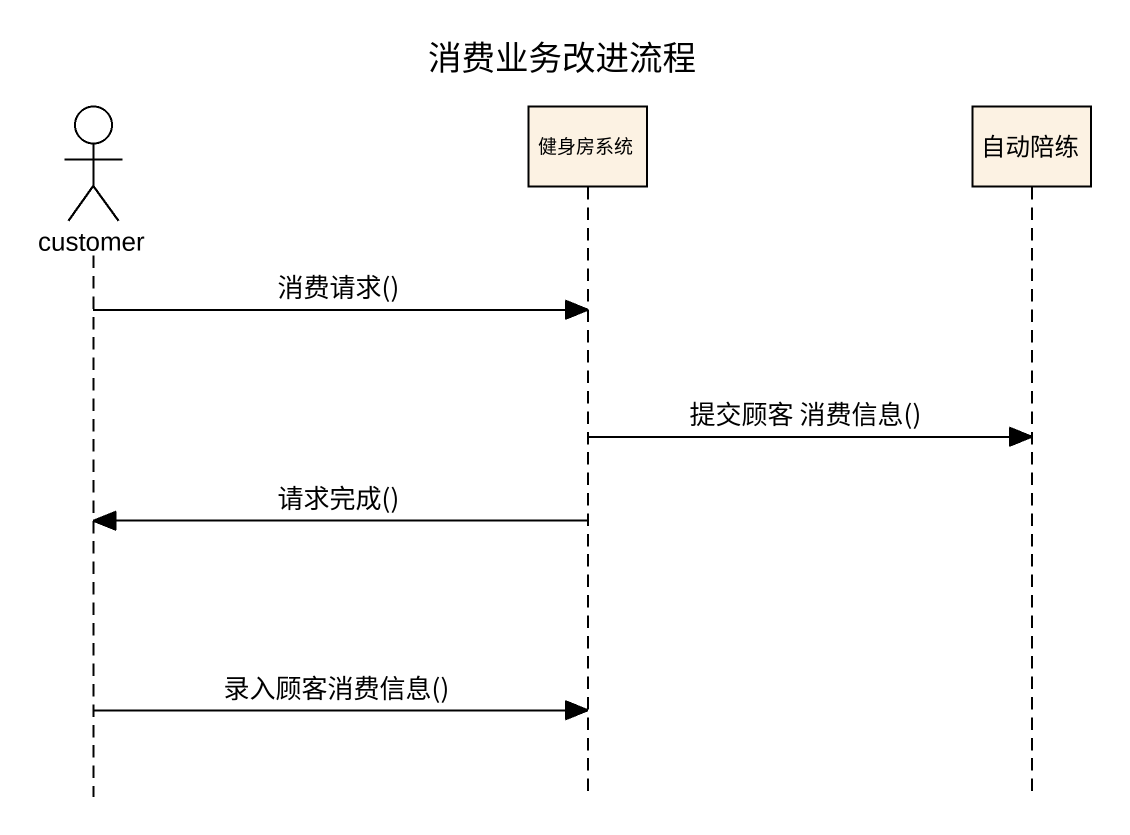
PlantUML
@startuml
title 消费业务改进流程
hide footbox
actor customer
participant 健身房系统
participant 自动陪练

customer -> 健身房系统 : 消费请求()
健身房系统 -> 自动陪练 : 提交顾客 消费信息()
健身房系统 -> customer : 请求完成()
customer -> 健身房系统 : 录入顾客消费信息()
@enduml
